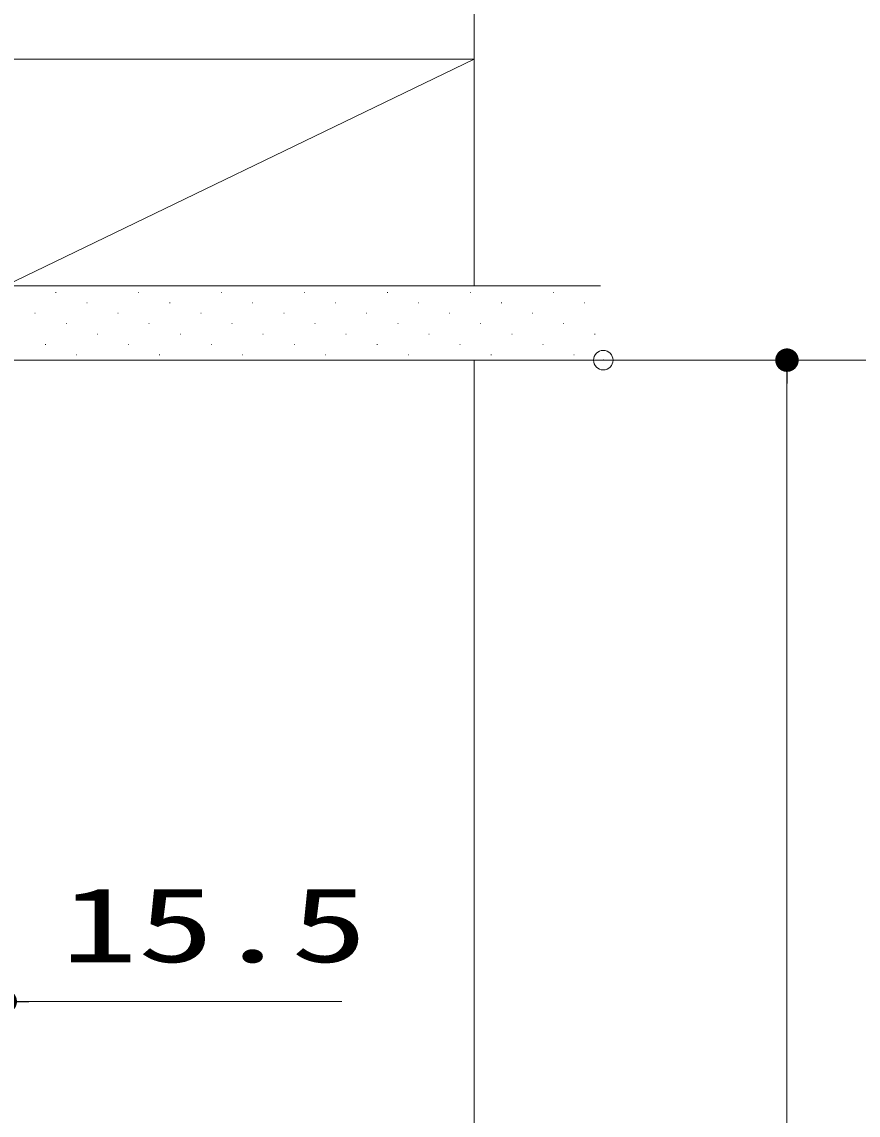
# Model space of a CAD drawing. Units: millimetres, scale not verified. Extents: x -1306 to 1306, y -607 to 607.
# Drawn here: x -695.1 to -588.1, y 302.1 to 441.9 of the extents above; entities that cross this region are included whole.
import ezdxf
from ezdxf.enums import TextEntityAlignment as Align

# ---------------------------------------------------------------- set-up
doc = ezdxf.new("R2010")
doc.units = ezdxf.units.MM
doc.header["$LTSCALE"] = 5
doc.header["$PDMODE"] = 32
doc.header["$PDSIZE"] = 2.5
for name, color, linetype, lineweight in [('0-1_線(黄)', 2, 'Continuous', 15), ('1-0_線(水)', 4, 'Continuous', 9), ('1-1_寸法線', 3, 'Continuous', 13), ('1-2_ハッチング', 6, 'Continuous', 9), ('1-4_DEFPOINTS', 7, 'Continuous', 5), ('1-5_0', 3, 'Continuous', 25)]:
    doc.layers.add(name, color=color, linetype=linetype, lineweight=lineweight)
doc.styles.add('ＭＳ ゴシック', font='')
doc.styles.get('ＭＳ ゴシック').set_extended_font_data('MS Gothic')

# ---------------------------------------------------------------- blocks, each defined once
blk = doc.blocks.new('_DOT')
at = {"layer": '1-5_0'}
blk.add_line((-2.5, 0), (-5, 0), dxfattribs=at)
for points in [[(0, 0), (-1.064, 2.262), (-0.773, 2.378)], [(0, 0), (-0.773, 2.378), (-0.468, 2.456)], [(0, 0), (-0.468, 2.456), (-0.157, 2.495)], [(0, 0), (-0.157, 2.495), (0.157, 2.495)], [(0, 0), (0.157, 2.495), (0.468, 2.456)], [(0, 0), (0.468, 2.456), (0.773, 2.378)], [(0, 0), (0.773, 2.378), (1.064, 2.262)], [(0, 0), (-2.5, 0), (-2.48, 0.313)], [(0, 0), (-2.48, -0.313), (-2.5, 0)], [(0, 0), (-2.48, 0.313), (-2.421, 0.622)], [(0, 0), (-2.421, -0.622), (-2.48, -0.313)], [(0, 0), (-2.421, 0.622), (-2.324, 0.92)], [(0, 0), (-2.324, -0.92), (-2.421, -0.622)], [(0, 0), (-2.324, 0.92), (-2.191, 1.204)], [(0, 0), (-2.191, -1.204), (-2.324, -0.92)], [(0, 0), (-2.191, 1.204), (-2.023, 1.469)], [(0, 0), (-2.023, -1.469), (-2.191, -1.204)], [(0, 0), (-2.023, 1.469), (-1.822, 1.711)], [(0, 0), (-1.822, -1.711), (-2.023, -1.469)], [(0, 0), (-1.822, 1.711), (-1.594, 1.926)], [(0, 0), (-1.594, -1.926), (-1.822, -1.711)], [(0, 0), (-1.594, 1.926), (-1.34, 2.111)], [(0, 0), (-1.34, -2.111), (-1.594, -1.926)], [(0, 0), (-1.34, 2.111), (-1.064, 2.262)], [(0, 0), (-1.064, -2.262), (-1.34, -2.111)], [(0, 0), (-0.773, -2.378), (-1.064, -2.262)], [(0, 0), (-0.468, -2.456), (-0.773, -2.378)], [(0, 0), (-0.157, -2.495), (-0.468, -2.456)], [(0, 0), (0.157, -2.495), (-0.157, -2.495)], [(0, 0), (1.064, 2.262), (1.34, 2.111)], [(0, 0), (1.34, 2.111), (1.594, 1.926)], [(0, 0), (1.594, 1.926), (1.822, 1.711)], [(0, 0), (1.822, 1.711), (2.023, 1.469)], [(0, 0), (2.023, 1.469), (2.191, 1.204)], [(0, 0), (2.191, 1.204), (2.324, 0.92)], [(0, 0), (2.324, 0.92), (2.421, 0.622)], [(0, 0), (2.421, 0.622), (2.48, 0.313)], [(0, 0), (2.48, 0.313), (2.5, 0)], [(0, 0), (0.468, -2.456), (0.157, -2.495)], [(0, 0), (0.773, -2.378), (0.468, -2.456)], [(0, 0), (1.064, -2.262), (0.773, -2.378)], [(0, 0), (1.34, -2.111), (1.064, -2.262)], [(0, 0), (1.594, -1.926), (1.34, -2.111)], [(0, 0), (1.822, -1.711), (1.594, -1.926)], [(0, 0), (2.023, -1.469), (1.822, -1.711)], [(0, 0), (2.191, -1.204), (2.023, -1.469)], [(0, 0), (2.324, -0.92), (2.191, -1.204)], [(0, 0), (2.421, -0.622), (2.324, -0.92)], [(0, 0), (2.48, -0.313), (2.421, -0.622)], [(0, 0), (2.5, 0), (2.48, -0.313)]]:
    blk.add_solid(points, dxfattribs=at)

msp = doc.modelspace()

# ---------------------------------------------------------------- linework, layer by layer
at = {"layer": '0-1_線(黄)'}
for p, q in [((-637.208, 437.148), (-637.205, 482.148)), ((-697.205, 408.148), (-637.208, 437.148)), ((-697.205, 437.148), (-637.208, 437.148)), ((-637.208, 408.148), (-637.208, 437.148)), ((-697.205, 408.148), (-621.045, 408.148)), ((-697.205, 398.648), (-508.538, 398.648))]:
    msp.add_line(p, q, dxfattribs=at)
at = {"layer": '1-0_線(水)'}
msp.add_line((-637.208, 162.648), (-637.208, 398.648), dxfattribs=at)
at = {"layer": '1-1_寸法線'}
for p, q in [((-612.706, 398.648), (-593.208, 398.648)), ((-597.208, 395.648), (-597.208, -78.352)), ((-694.205, 316.648), (-654.157, 316.648))]:
    msp.add_line(p, q, dxfattribs=at)
at = {"layer": '1-2_ハッチング'}
for p, q in [((-690.757, 407.294), (-690.707, 407.294)), ((-680.151, 407.294), (-680.101, 407.294)), ((-669.544, 407.294), (-669.494, 407.294)), ((-658.937, 407.294), (-658.887, 407.294)), ((-648.331, 407.294), (-648.281, 407.294)), ((-637.724, 407.294), (-637.674, 407.294)), ((-627.118, 407.294), (-627.068, 407.294)), ((-686.78, 405.968), (-686.73, 405.968)), ((-676.173, 405.968), (-676.123, 405.968)), ((-665.566, 405.968), (-665.516, 405.968)), ((-654.96, 405.968), (-654.91, 405.968)), ((-644.353, 405.968), (-644.303, 405.968)), ((-633.747, 405.968), (-633.697, 405.968)), ((-623.14, 405.968), (-623.09, 405.968)), ((-693.409, 404.642), (-693.359, 404.642)), ((-682.802, 404.642), (-682.752, 404.642)), ((-672.196, 404.642), (-672.146, 404.642)), ((-661.589, 404.642), (-661.539, 404.642)), ((-650.982, 404.642), (-650.932, 404.642)), ((-640.376, 404.642), (-640.326, 404.642)), ((-629.769, 404.642), (-629.719, 404.642)), ((-689.431, 403.317), (-689.381, 403.317)), ((-678.825, 403.317), (-678.775, 403.317)), ((-668.218, 403.317), (-668.168, 403.317)), ((-657.612, 403.317), (-657.562, 403.317)), ((-647.005, 403.317), (-646.955, 403.317)), ((-636.398, 403.317), (-636.348, 403.317)), ((-625.792, 403.317), (-625.742, 403.317)), ((-685.454, 401.991), (-685.404, 401.991)), ((-674.847, 401.991), (-674.797, 401.991)), ((-664.241, 401.991), (-664.191, 401.991)), ((-653.634, 401.991), (-653.584, 401.991)), ((-643.027, 401.991), (-642.977, 401.991)), ((-632.421, 401.991), (-632.371, 401.991)), ((-621.814, 401.991), (-621.764, 401.991)), ((-692.083, 400.665), (-692.033, 400.665)), ((-681.476, 400.665), (-681.426, 400.665)), ((-670.87, 400.665), (-670.82, 400.665)), ((-660.263, 400.665), (-660.213, 400.665)), ((-649.657, 400.665), (-649.607, 400.665)), ((-639.05, 400.665), (-639, 400.665)), ((-628.443, 400.665), (-628.393, 400.665)), ((-688.106, 399.339), (-688.056, 399.339)), ((-677.499, 399.339), (-677.449, 399.339)), ((-666.892, 399.339), (-666.842, 399.339)), ((-656.286, 399.339), (-656.236, 399.339)), ((-645.679, 399.339), (-645.629, 399.339)), ((-635.073, 399.339), (-635.023, 399.339)), ((-624.466, 399.339), (-624.416, 399.339))]:
    msp.add_line(p, q, dxfattribs=at)
at = {"layer": '1-4_DEFPOINTS'}
msp.add_point((-620.706, 398.648), dxfattribs=at)

# ---------------------------------------------------------------- block references
at = {"layer": '1-1_寸法線', "xscale": 0.6, "yscale": 0.6}
for p, rotation in [((-597.208, 398.648), 90), ((-697.205, 316.648), 180)]:
    msp.add_blockref('_DOT', p, dxfattribs=dict(at, rotation=rotation))

# ---------------------------------------------------------------- texts
at = {"layer": '1-1_寸法線', "style": 'ＭＳ ゴシック', "width": 1.5}
msp.add_text('15.5', height=9.604, dxfattribs=at).set_placement((-690.062, 318.797), align=Align.BOTTOM_LEFT)

doc.saveas('drawing.dxf')
